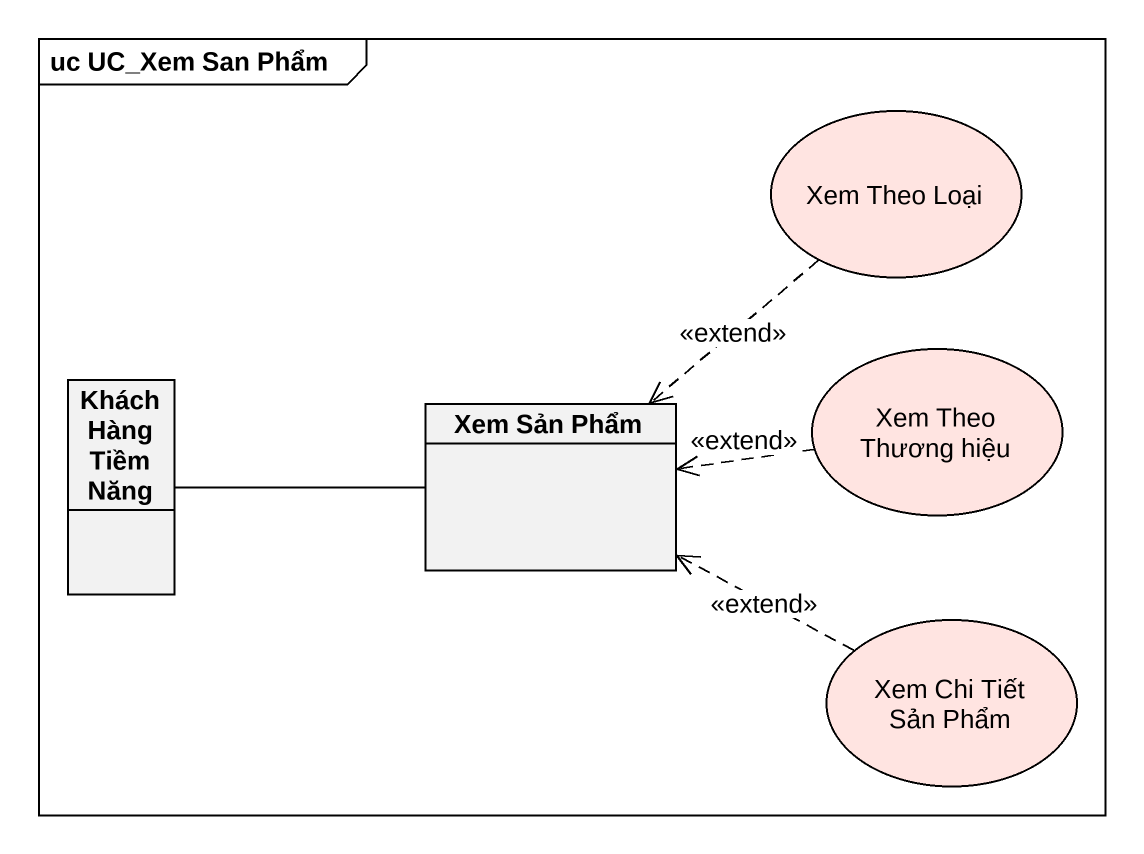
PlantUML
@startuml
mainframe uc UC_Xem San Phẩm
allowmixing
hide circle
hide empty members
usecase "Xem Theo Loại" as Xem_Theo_Loại #FFE4E1
class "Khách Hàng Tiềm Năng" as Khách_Hàng_Tiềm_Năng
usecase "Xem Theo Thương hiệu" as Xem_Theo_Thương_hiệu #FFE4E1
class "Xem Sản Phẩm" as Xem_Sản_Phẩm
usecase "Xem Chi Tiết Sản Phẩm" as Xem_Chi_Tiết_Sản_Phẩm #FFE4E1
Xem_Theo_Loại ..> Xem_Sản_Phẩm : <<extend>>
Khách_Hàng_Tiềm_Năng -right- Xem_Sản_Phẩm
Xem_Theo_Thương_hiệu .left.> Xem_Sản_Phẩm : <<extend>>
Xem_Chi_Tiết_Sản_Phẩm .left.> Xem_Sản_Phẩm : <<extend>>
@enduml
